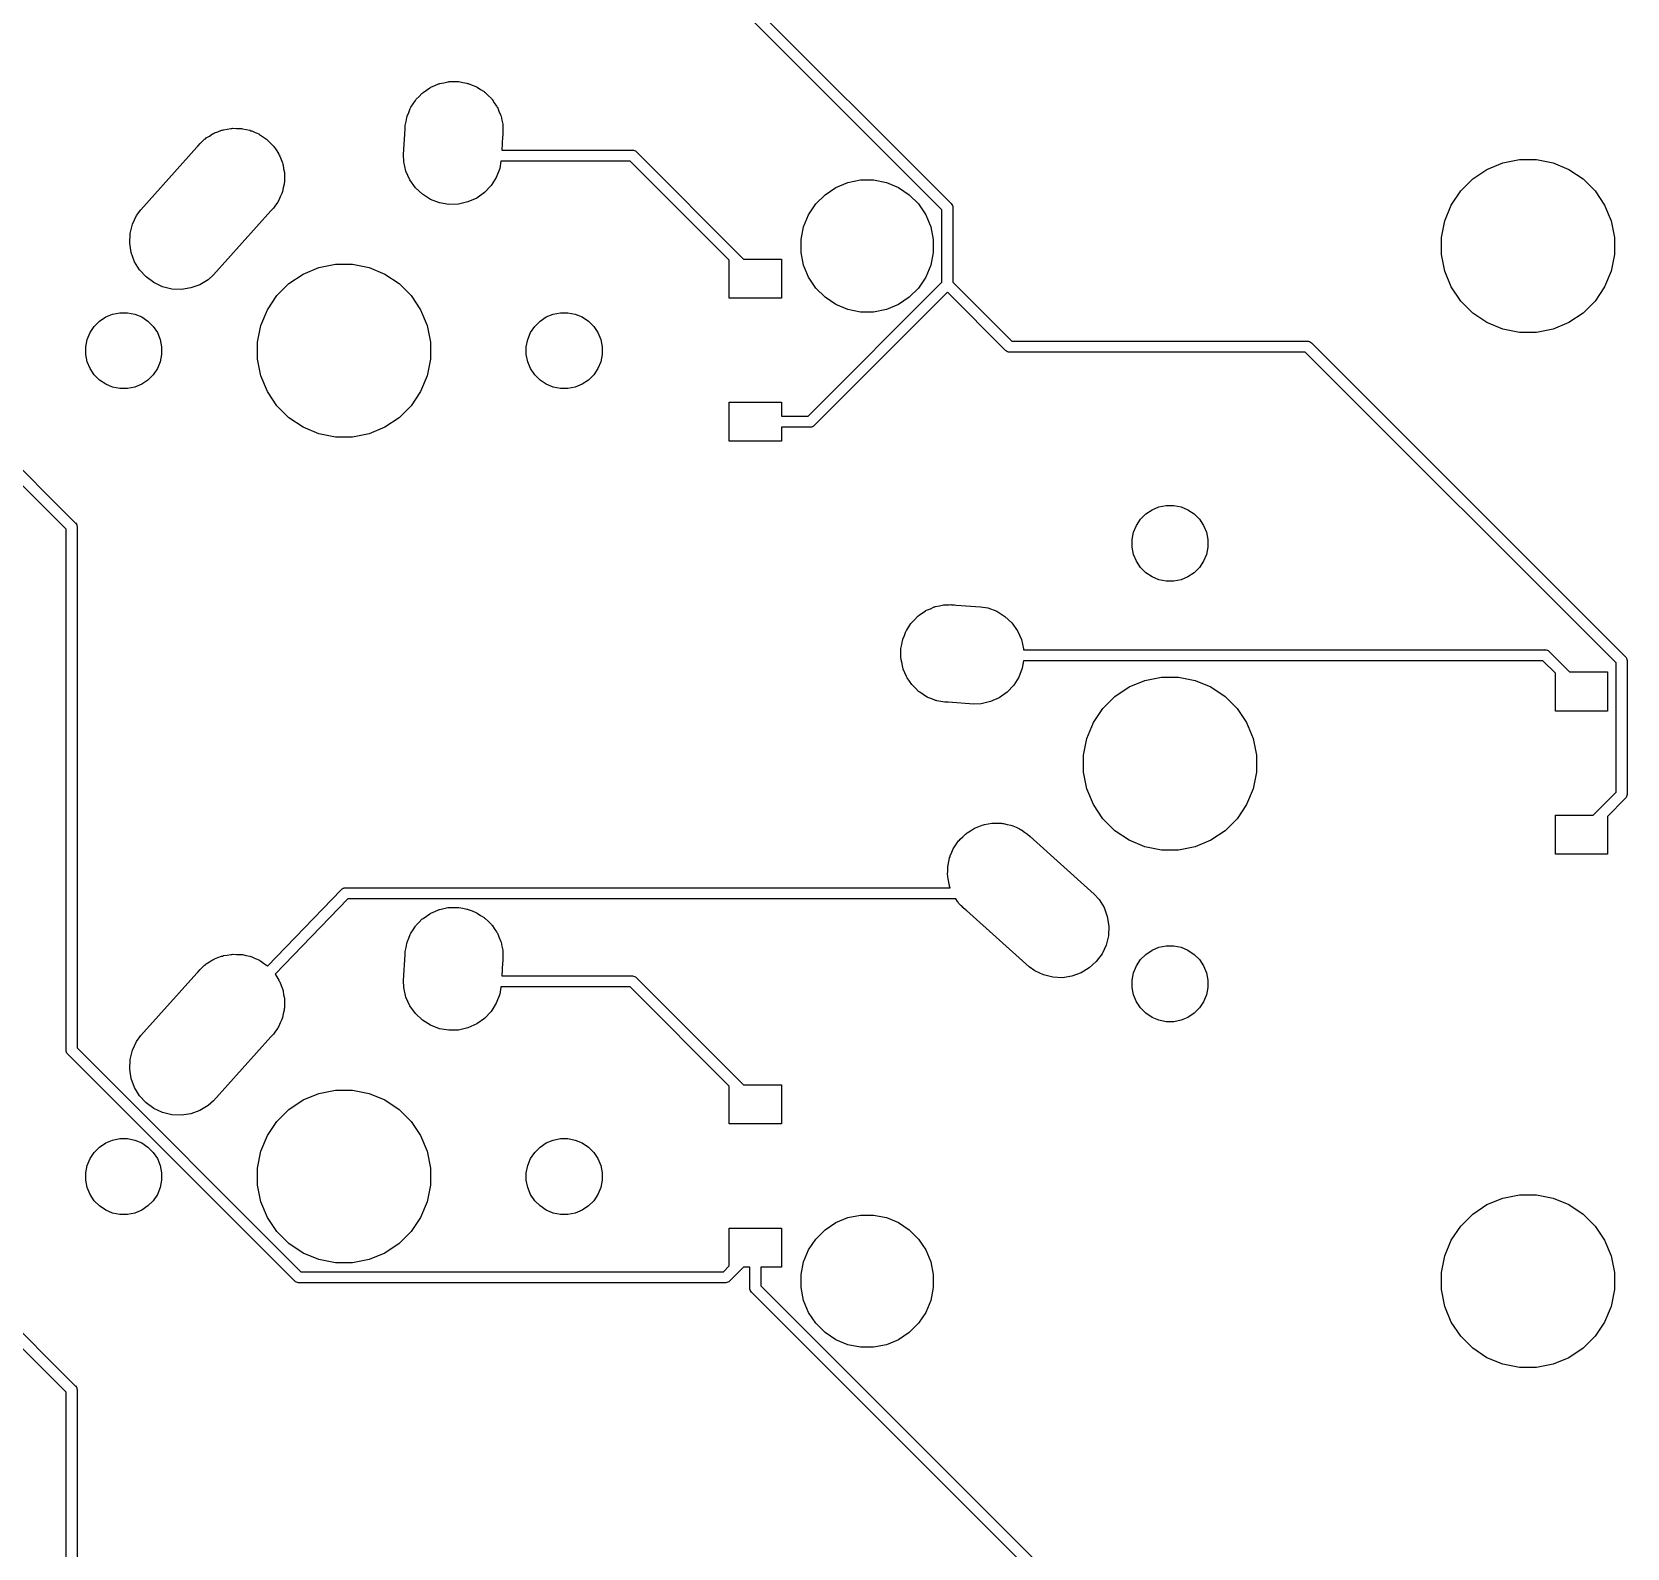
# Model space of a CAD drawing. Extents: x -662 to -203, y -195 to -58.
# Drawn here: x -625.52 to -588.73, y -134.82 to -99.85 of the extents above; entities that cross this region are included whole.
import ezdxf

# ---------------------------------------------------------------- set-up
doc = ezdxf.new("R2010")
doc.units = 0
doc.layers.add('BLACK', color=7, linetype='CONTINUOUS')

msp = doc.modelspace()

# ---------------------------------------------------------------- linework, layer by layer
at = {"layer": 'BLACK', "linetype": 'CONTINUOUS'}
for p, q in [((-604.536, -103.952), (-617.435, -91.0526)), ((-617.076, -91.0526), (-604.324, -103.805)), ((-616.424, -101.194), (-616.347, -101.14)), ((-616.347, -101.14), (-616.332, -101.133)), ((-616.332, -101.133), (-616.318, -101.124)), ((-616.318, -101.124), (-616.231, -101.088)), ((-616.231, -101.088), (-616.145, -101.049)), ((-616.145, -101.049), (-616.128, -101.045)), ((-616.128, -101.045), (-616.113, -101.039)), ((-616.113, -101.039), (-616.021, -101.021)), ((-616.021, -101.021), (-615.929, -100.999)), ((-615.929, -100.999), (-615.912, -100.999)), ((-615.912, -100.999), (-615.896, -100.996)), ((-615.896, -100.996), (-615.801, -100.996)), ((-615.801, -100.996), (-615.707, -100.993)), ((-615.707, -100.993), (-615.691, -100.996)), ((-615.691, -100.996), (-615.674, -100.996)), ((-615.674, -100.996), (-615.582, -101.014)), ((-615.582, -101.014), (-615.489, -101.03)), ((-615.489, -101.03), (-615.473, -101.036)), ((-615.473, -101.036), (-615.457, -101.039)), ((-615.457, -101.039), (-615.37, -101.075)), ((-615.37, -101.075), (-615.281, -101.109)), ((-615.281, -101.109), (-615.267, -101.117)), ((-615.267, -101.117), (-615.252, -101.124)), ((-615.252, -101.124), (-615.174, -101.176)), ((-616.782, -101.588), (-616.729, -101.509)), ((-616.729, -101.509), (-616.679, -101.429)), ((-616.679, -101.429), (-616.668, -101.417)), ((-616.668, -101.417), (-616.659, -101.404)), ((-616.659, -101.404), (-616.592, -101.337)), ((-616.592, -101.337), (-616.527, -101.268)), ((-616.527, -101.268), (-616.514, -101.259)), ((-616.514, -101.259), (-616.502, -101.247)), ((-616.502, -101.247), (-616.424, -101.194)), ((-615.174, -101.176), (-615.094, -101.226)), ((-615.094, -101.226), (-615.082, -101.238)), ((-615.082, -101.238), (-615.068, -101.247)), ((-615.068, -101.247), (-615.001, -101.314)), ((-615.001, -101.314), (-614.932, -101.378)), ((-614.932, -101.378), (-614.923, -101.392)), ((-614.923, -101.392), (-614.911, -101.404)), ((-614.911, -101.404), (-614.859, -101.482)), ((-614.859, -101.482), (-614.804, -101.559)), ((-616.891, -101.917), (-616.876, -101.824)), ((-616.876, -101.824), (-616.87, -101.809)), ((-616.87, -101.809), (-616.867, -101.793)), ((-616.867, -101.793), (-616.831, -101.705)), ((-616.831, -101.705), (-616.797, -101.617)), ((-616.797, -101.617), (-616.788, -101.603)), ((-616.788, -101.603), (-616.782, -101.588)), ((-614.804, -101.559), (-614.797, -101.574)), ((-614.797, -101.574), (-614.788, -101.588)), ((-614.788, -101.588), (-614.752, -101.675)), ((-614.752, -101.675), (-614.713, -101.761)), ((-614.713, -101.761), (-614.709, -101.777)), ((-614.709, -101.777), (-614.703, -101.793)), ((-614.703, -101.793), (-614.685, -101.885)), ((-614.685, -101.885), (-614.664, -101.977)), ((-621.503, -102.296), (-621.429, -102.252)), ((-621.429, -102.252), (-621.358, -102.204)), ((-621.358, -102.204), (-621.335, -102.194)), ((-621.335, -102.194), (-621.313, -102.181)), ((-621.313, -102.181), (-621.233, -102.152)), ((-621.233, -102.152), (-621.153, -102.119)), ((-621.153, -102.119), (-621.129, -102.114)), ((-621.129, -102.114), (-621.105, -102.106)), ((-621.105, -102.106), (-621.02, -102.092)), ((-621.02, -102.092), (-620.936, -102.076)), ((-620.936, -102.076), (-620.911, -102.076)), ((-620.911, -102.076), (-620.886, -102.072)), ((-620.886, -102.072), (-620.8, -102.076)), ((-620.8, -102.076), (-620.714, -102.076)), ((-620.714, -102.076), (-620.69, -102.081)), ((-620.69, -102.081), (-620.665, -102.082)), ((-620.665, -102.082), (-620.581, -102.102)), ((-620.581, -102.102), (-620.497, -102.119)), ((-620.497, -102.119), (-620.474, -102.128)), ((-620.474, -102.128), (-620.449, -102.134)), ((-620.449, -102.134), (-620.371, -102.171)), ((-620.371, -102.171), (-620.292, -102.204)), ((-620.292, -102.204), (-620.271, -102.218)), ((-620.271, -102.218), (-620.249, -102.228)), ((-620.249, -102.228), (-620.179, -102.279)), ((-616.951, -102.678), (-616.91, -102.082)), ((-616.91, -102.01), (-616.891, -101.917)), ((-616.91, -102.082), (-616.91, -102.01)), ((-614.668, -102.27), (-614.688, -102.574)), ((-614.66, -102.232), (-614.668, -102.27)), ((-614.664, -101.977), (-614.663, -101.994)), ((-614.663, -101.994), (-614.66, -102.01)), ((-614.66, -102.01), (-614.66, -102.104)), ((-614.66, -102.104), (-614.659, -102.143)), ((-614.659, -102.143), (-614.66, -102.159)), ((-614.66, -102.159), (-614.66, -102.232)), ((-623.009, -103.951), (-621.716, -102.509)), ((-621.716, -102.509), (-621.699, -102.484)), ((-621.699, -102.484), (-621.642, -102.427)), ((-621.642, -102.427), (-621.625, -102.408)), ((-621.625, -102.408), (-621.603, -102.388)), ((-621.603, -102.388), (-621.542, -102.327)), ((-621.542, -102.327), (-621.521, -102.313)), ((-621.521, -102.313), (-621.503, -102.296)), ((-620.179, -102.279), (-620.108, -102.327)), ((-620.108, -102.327), (-620.09, -102.345)), ((-620.09, -102.345), (-620.07, -102.359)), ((-620.07, -102.359), (-620.012, -102.423)), ((-620.012, -102.423), (-619.951, -102.484)), ((-619.951, -102.484), (-619.937, -102.504)), ((-619.937, -102.504), (-619.92, -102.523)), ((-619.92, -102.523), (-619.876, -102.596)), ((-619.876, -102.596), (-619.828, -102.668)), ((-614.688, -102.574), (-611.682, -102.574)), ((-611.682, -102.574), (-611.675, -102.573)), ((-611.675, -102.573), (-611.669, -102.574)), ((-611.669, -102.574), (-611.65, -102.576)), ((-611.65, -102.576), (-611.626, -102.583)), ((-611.626, -102.583), (-611.604, -102.595)), ((-611.604, -102.595), (-611.585, -102.61)), ((-611.585, -102.61), (-611.581, -102.615)), ((-611.581, -102.615), (-609.108, -105.088)), ((-619.828, -102.668), (-619.818, -102.691)), ((-619.818, -102.691), (-619.805, -102.712)), ((-619.805, -102.712), (-619.776, -102.793)), ((-619.776, -102.793), (-619.743, -102.873)), ((-619.743, -102.873), (-619.738, -102.897)), ((-619.738, -102.897), (-619.73, -102.921)), ((-619.73, -102.921), (-619.717, -103.006)), ((-619.717, -103.006), (-619.7, -103.09)), ((-616.946, -102.844), (-616.951, -102.678)), ((-616.897, -103.06), (-616.946, -102.844)), ((-614.734, -102.997), (-614.813, -103.204)), ((-614.706, -102.833), (-614.734, -102.997)), ((-611.728, -102.828), (-614.706, -102.828)), ((-614.706, -102.828), (-614.706, -102.833)), ((-609.438, -105.118), (-611.728, -102.828)), ((-591.964, -103.021), (-591.601, -102.87)), ((-591.601, -102.87), (-591.216, -102.794)), ((-591.216, -102.794), (-590.824, -102.794)), ((-590.824, -102.794), (-590.438, -102.87)), ((-590.438, -102.87), (-590.075, -103.021)), ((-619.706, -103.361), (-619.726, -103.445)), ((-619.705, -103.336), (-619.706, -103.361)), ((-619.7, -103.312), (-619.705, -103.336)), ((-619.7, -103.09), (-619.7, -103.115)), ((-619.7, -103.115), (-619.696, -103.14)), ((-619.696, -103.14), (-619.7, -103.226)), ((-619.7, -103.226), (-619.7, -103.312)), ((-616.806, -103.263), (-616.897, -103.06)), ((-616.677, -103.443), (-616.806, -103.263)), ((-614.813, -103.204), (-614.93, -103.392)), ((-606.982, -103.437), (-606.704, -103.322)), ((-606.704, -103.322), (-606.41, -103.264)), ((-606.41, -103.264), (-606.11, -103.264)), ((-606.11, -103.264), (-605.815, -103.322)), ((-605.815, -103.322), (-605.538, -103.437)), ((-592.569, -103.517), (-592.291, -103.239)), ((-592.291, -103.239), (-591.964, -103.021)), ((-590.075, -103.021), (-589.749, -103.239)), ((-589.749, -103.239), (-589.471, -103.517)), ((-619.828, -103.734), (-619.842, -103.754)), ((-619.795, -103.654), (-619.828, -103.734)), ((-619.759, -103.576), (-619.795, -103.654)), ((-619.753, -103.552), (-619.759, -103.576)), ((-619.743, -103.529), (-619.753, -103.552)), ((-619.726, -103.445), (-619.743, -103.529)), ((-616.516, -103.595), (-616.677, -103.443)), ((-616.328, -103.713), (-616.516, -103.595)), ((-616.121, -103.792), (-616.328, -103.713)), ((-615.263, -103.682), (-615.465, -103.772)), ((-615.082, -103.553), (-615.263, -103.682)), ((-614.93, -103.392), (-615.082, -103.553)), ((-607.444, -103.816), (-607.231, -103.604)), ((-607.231, -103.604), (-606.982, -103.437)), ((-605.538, -103.437), (-605.288, -103.604)), ((-605.288, -103.604), (-605.076, -103.816)), ((-592.787, -103.843), (-592.569, -103.517)), ((-589.471, -103.517), (-589.253, -103.843)), ((-623.201, -104.285), (-623.107, -104.084)), ((-623.107, -104.084), (-623.009, -103.951)), ((-620.008, -103.975), (-621.334, -105.453)), ((-619.951, -103.918), (-620.008, -103.975)), ((-619.903, -103.846), (-619.951, -103.918)), ((-619.852, -103.777), (-619.903, -103.846)), ((-619.842, -103.754), (-619.852, -103.777)), ((-615.903, -103.828), (-616.121, -103.792)), ((-615.681, -103.822), (-615.903, -103.828)), ((-615.465, -103.772), (-615.681, -103.822)), ((-607.725, -104.343), (-607.61, -104.066)), ((-607.61, -104.066), (-607.444, -103.816)), ((-605.076, -103.816), (-604.909, -104.066)), ((-604.909, -104.066), (-604.794, -104.343)), ((-604.536, -105.624), (-604.536, -103.952)), ((-604.324, -103.805), (-604.319, -103.809)), ((-604.319, -103.809), (-604.303, -103.828)), ((-604.303, -103.828), (-604.291, -103.85)), ((-604.291, -103.85), (-604.284, -103.874)), ((-604.284, -103.874), (-604.282, -103.893)), ((-604.282, -103.893), (-604.281, -103.899)), ((-604.281, -103.899), (-604.282, -103.905)), ((-604.282, -103.905), (-604.282, -105.624)), ((-592.937, -104.206), (-592.787, -103.843)), ((-589.253, -103.843), (-589.103, -104.206)), ((-623.254, -104.5), (-623.201, -104.285)), ((-607.784, -104.638), (-607.725, -104.343)), ((-604.794, -104.343), (-604.736, -104.638)), ((-593.014, -104.591), (-592.937, -104.206)), ((-589.103, -104.206), (-589.026, -104.591)), ((-623.264, -104.722), (-623.254, -104.5)), ((-623.23, -104.941), (-623.264, -104.722)), ((-607.784, -104.938), (-607.784, -104.638)), ((-604.736, -104.638), (-604.736, -104.938)), ((-593.014, -104.984), (-593.014, -104.591)), ((-589.026, -104.591), (-589.026, -104.984)), ((-623.154, -105.149), (-623.23, -104.941)), ((-623.039, -105.339), (-623.154, -105.149)), ((-618.906, -105.283), (-618.521, -105.207)), ((-618.521, -105.207), (-618.129, -105.207)), ((-618.129, -105.207), (-617.743, -105.283)), ((-609.438, -105.988), (-609.438, -105.118)), ((-609.108, -105.088), (-608.238, -105.088)), ((-608.238, -105.088), (-608.238, -105.988)), ((-607.725, -105.232), (-607.784, -104.938)), ((-604.736, -104.938), (-604.794, -105.232)), ((-592.937, -105.369), (-593.014, -104.984)), ((-589.026, -104.984), (-589.103, -105.369)), ((-622.89, -105.502), (-623.039, -105.339)), ((-622.711, -105.633), (-622.89, -105.502)), ((-621.457, -105.565), (-621.646, -105.68)), ((-621.334, -105.453), (-621.457, -105.565)), ((-619.596, -105.652), (-619.269, -105.434)), ((-619.269, -105.434), (-618.906, -105.283)), ((-617.743, -105.283), (-617.38, -105.434)), ((-617.38, -105.434), (-617.054, -105.652)), ((-607.61, -105.51), (-607.725, -105.232)), ((-607.444, -105.759), (-607.61, -105.51)), ((-604.909, -105.51), (-605.076, -105.759)), ((-604.794, -105.232), (-604.909, -105.51)), ((-592.787, -105.732), (-592.937, -105.369)), ((-589.103, -105.369), (-589.253, -105.732)), ((-622.51, -105.727), (-622.711, -105.633)), ((-622.295, -105.78), (-622.51, -105.727)), ((-622.074, -105.789), (-622.295, -105.78)), ((-621.855, -105.756), (-622.074, -105.789)), ((-621.646, -105.68), (-621.855, -105.756)), ((-620.092, -106.256), (-619.874, -105.93)), ((-619.874, -105.93), (-619.596, -105.652)), ((-617.054, -105.652), (-616.776, -105.93)), ((-616.776, -105.93), (-616.558, -106.256)), ((-607.623, -108.711), (-604.536, -105.624)), ((-604.409, -105.856), (-607.476, -108.923)), ((-607.231, -105.971), (-607.444, -105.759)), ((-605.076, -105.759), (-605.288, -105.971)), ((-603.071, -107.194), (-604.409, -105.856)), ((-604.282, -105.624), (-602.924, -106.982)), ((-592.569, -106.059), (-592.787, -105.732)), ((-589.253, -105.732), (-589.471, -106.059)), ((-620.242, -106.619), (-620.092, -106.256)), ((-616.558, -106.256), (-616.408, -106.619)), ((-608.238, -105.988), (-609.438, -105.988)), ((-606.982, -106.138), (-607.231, -105.971)), ((-606.704, -106.253), (-606.982, -106.138)), ((-606.41, -106.312), (-606.704, -106.253)), ((-606.11, -106.312), (-606.41, -106.312)), ((-605.815, -106.253), (-606.11, -106.312)), ((-605.538, -106.138), (-605.815, -106.253)), ((-605.288, -105.971), (-605.538, -106.138)), ((-592.291, -106.336), (-592.569, -106.059)), ((-589.471, -106.059), (-589.749, -106.336)), ((-624.18, -106.786), (-624.085, -106.643)), ((-624.085, -106.643), (-623.963, -106.521)), ((-623.963, -106.521), (-623.819, -106.425)), ((-623.819, -106.425), (-623.66, -106.359)), ((-623.66, -106.359), (-623.491, -106.326)), ((-623.491, -106.326), (-623.319, -106.326)), ((-623.319, -106.326), (-623.15, -106.359)), ((-623.15, -106.359), (-622.99, -106.425)), ((-622.99, -106.425), (-622.847, -106.521)), ((-622.847, -106.521), (-622.725, -106.643)), ((-622.725, -106.643), (-622.629, -106.786)), ((-620.319, -107.004), (-620.242, -106.619)), ((-616.408, -106.619), (-616.331, -107.004)), ((-614.02, -106.786), (-613.925, -106.643)), ((-613.925, -106.643), (-613.803, -106.521)), ((-613.803, -106.521), (-613.659, -106.425)), ((-613.659, -106.425), (-613.5, -106.359)), ((-613.5, -106.359), (-613.331, -106.326)), ((-613.331, -106.326), (-613.159, -106.326)), ((-613.159, -106.326), (-612.99, -106.359)), ((-612.99, -106.359), (-612.83, -106.425)), ((-612.83, -106.425), (-612.687, -106.521)), ((-612.687, -106.521), (-612.565, -106.643)), ((-612.565, -106.643), (-612.469, -106.786)), ((-591.964, -106.555), (-592.291, -106.336)), ((-591.601, -106.705), (-591.964, -106.555)), ((-590.075, -106.555), (-590.438, -106.705)), ((-589.749, -106.336), (-590.075, -106.555)), ((-624.28, -107.115), (-624.246, -106.945)), ((-624.246, -106.945), (-624.18, -106.786)), ((-622.629, -106.786), (-622.564, -106.945)), ((-622.564, -106.945), (-622.53, -107.115)), ((-620.319, -107.397), (-620.319, -107.004)), ((-616.331, -107.004), (-616.331, -107.397)), ((-614.12, -107.115), (-614.086, -106.945)), ((-614.086, -106.945), (-614.02, -106.786)), ((-612.469, -106.786), (-612.404, -106.945)), ((-612.404, -106.945), (-612.37, -107.115)), ((-602.924, -106.982), (-596.11, -106.982)), ((-596.11, -106.982), (-596.104, -106.981)), ((-596.104, -106.981), (-596.098, -106.982)), ((-596.098, -106.982), (-596.079, -106.983)), ((-596.079, -106.983), (-596.055, -106.991)), ((-596.055, -106.991), (-596.033, -107.002)), ((-596.033, -107.002), (-596.014, -107.018)), ((-596.014, -107.018), (-596.01, -107.023)), ((-596.01, -107.023), (-588.776, -114.257)), ((-591.216, -106.782), (-591.601, -106.705)), ((-590.824, -106.782), (-591.216, -106.782)), ((-590.438, -106.705), (-590.824, -106.782)), ((-624.28, -107.287), (-624.28, -107.115)), ((-624.246, -107.456), (-624.28, -107.287)), ((-622.53, -107.287), (-622.564, -107.456)), ((-622.53, -107.115), (-622.53, -107.287)), ((-620.242, -107.782), (-620.319, -107.397)), ((-616.331, -107.397), (-616.408, -107.782)), ((-614.12, -107.287), (-614.12, -107.115)), ((-614.086, -107.456), (-614.12, -107.287)), ((-612.37, -107.287), (-612.404, -107.456)), ((-612.37, -107.115), (-612.37, -107.287)), ((-603.067, -107.199), (-603.071, -107.194)), ((-603.056, -107.208), (-603.067, -107.199)), ((-603.047, -107.215), (-603.056, -107.208)), ((-603.025, -107.227), (-603.047, -107.215)), ((-603.001, -107.234), (-603.025, -107.227)), ((-602.976, -107.236), (-603.001, -107.234)), ((-602.97, -107.236), (-602.976, -107.236)), ((-596.156, -107.236), (-602.97, -107.236)), ((-588.988, -114.404), (-596.156, -107.236)), ((-624.18, -107.615), (-624.246, -107.456)), ((-624.085, -107.758), (-624.18, -107.615)), ((-623.963, -107.88), (-624.085, -107.758)), ((-622.725, -107.758), (-622.847, -107.88)), ((-622.629, -107.615), (-622.725, -107.758)), ((-622.564, -107.456), (-622.629, -107.615)), ((-620.092, -108.145), (-620.242, -107.782)), ((-616.408, -107.782), (-616.558, -108.145)), ((-614.02, -107.615), (-614.086, -107.456)), ((-613.925, -107.758), (-614.02, -107.615)), ((-613.803, -107.88), (-613.925, -107.758)), ((-612.565, -107.758), (-612.687, -107.88)), ((-612.469, -107.615), (-612.565, -107.758)), ((-612.404, -107.456), (-612.469, -107.615)), ((-623.819, -107.976), (-623.963, -107.88)), ((-623.66, -108.042), (-623.819, -107.976)), ((-623.491, -108.076), (-623.66, -108.042)), ((-623.319, -108.076), (-623.491, -108.076)), ((-623.15, -108.042), (-623.319, -108.076)), ((-622.99, -107.976), (-623.15, -108.042)), ((-622.847, -107.88), (-622.99, -107.976)), ((-619.874, -108.472), (-620.092, -108.145)), ((-616.558, -108.145), (-616.776, -108.472)), ((-613.659, -107.976), (-613.803, -107.88)), ((-613.5, -108.042), (-613.659, -107.976)), ((-613.331, -108.076), (-613.5, -108.042)), ((-613.159, -108.076), (-613.331, -108.076)), ((-612.99, -108.042), (-613.159, -108.076)), ((-612.83, -107.976), (-612.99, -108.042)), ((-612.687, -107.88), (-612.83, -107.976)), ((-619.596, -108.749), (-619.874, -108.472)), ((-616.776, -108.472), (-617.054, -108.749)), ((-609.438, -109.288), (-609.438, -108.388)), ((-609.438, -108.388), (-608.238, -108.388)), ((-608.238, -108.388), (-608.238, -108.711)), ((-626.94, -108.753), (-624.522, -111.171)), ((-619.269, -108.968), (-619.596, -108.749)), ((-617.054, -108.749), (-617.38, -108.968)), ((-608.238, -108.711), (-607.623, -108.711)), ((-624.734, -111.318), (-627.087, -108.965)), ((-618.906, -109.118), (-619.269, -108.968)), ((-618.521, -109.195), (-618.906, -109.118)), ((-618.129, -109.195), (-618.521, -109.195)), ((-617.743, -109.118), (-618.129, -109.195)), ((-617.38, -108.968), (-617.743, -109.118)), ((-607.577, -108.965), (-608.238, -108.965)), ((-608.238, -108.965), (-608.238, -109.288)), ((-607.571, -108.966), (-607.577, -108.965)), ((-607.564, -108.965), (-607.571, -108.966)), ((-607.546, -108.963), (-607.564, -108.965)), ((-607.522, -108.956), (-607.546, -108.963)), ((-607.5, -108.944), (-607.522, -108.956)), ((-607.48, -108.928), (-607.5, -108.944)), ((-607.476, -108.923), (-607.48, -108.928)), ((-608.238, -109.288), (-609.438, -109.288)), ((-600.05, -111.231), (-599.955, -111.088)), ((-599.955, -111.088), (-599.833, -110.966)), ((-599.833, -110.966), (-599.689, -110.87)), ((-599.689, -110.87), (-599.53, -110.804)), ((-599.53, -110.804), (-599.361, -110.771)), ((-599.361, -110.771), (-599.189, -110.771)), ((-599.189, -110.771), (-599.02, -110.804)), ((-599.02, -110.804), (-598.86, -110.87)), ((-598.86, -110.87), (-598.717, -110.966)), ((-598.717, -110.966), (-598.595, -111.088)), ((-598.595, -111.088), (-598.499, -111.231)), ((-624.734, -123.329), (-624.734, -111.318)), ((-624.522, -111.171), (-624.517, -111.175)), ((-624.517, -111.175), (-624.501, -111.194)), ((-624.501, -111.194), (-624.489, -111.216)), ((-624.489, -111.216), (-624.482, -111.24)), ((-624.482, -111.24), (-624.48, -111.259)), ((-624.48, -111.259), (-624.479, -111.265)), ((-624.479, -111.265), (-624.48, -111.271)), ((-624.48, -111.271), (-624.48, -123.283)), ((-600.15, -111.56), (-600.116, -111.39)), ((-600.116, -111.39), (-600.05, -111.231)), ((-598.499, -111.231), (-598.434, -111.39)), ((-598.434, -111.39), (-598.4, -111.56)), ((-600.15, -111.732), (-600.15, -111.56)), ((-600.116, -111.901), (-600.15, -111.732)), ((-598.4, -111.732), (-598.434, -111.901)), ((-598.4, -111.56), (-598.4, -111.732)), ((-600.05, -112.06), (-600.116, -111.901)), ((-599.955, -112.203), (-600.05, -112.06)), ((-599.833, -112.325), (-599.955, -112.203)), ((-598.595, -112.203), (-598.717, -112.325)), ((-598.499, -112.06), (-598.595, -112.203)), ((-598.434, -111.901), (-598.499, -112.06)), ((-599.689, -112.421), (-599.833, -112.325)), ((-599.53, -112.487), (-599.689, -112.421)), ((-599.361, -112.521), (-599.53, -112.487)), ((-599.189, -112.521), (-599.361, -112.521)), ((-599.02, -112.487), (-599.189, -112.521)), ((-598.86, -112.421), (-599.02, -112.487)), ((-598.717, -112.325), (-598.86, -112.421)), ((-605.072, -113.312), (-604.994, -113.259)), ((-604.994, -113.259), (-604.917, -113.205)), ((-604.917, -113.205), (-604.902, -113.198)), ((-604.902, -113.198), (-604.888, -113.189)), ((-604.888, -113.189), (-604.801, -113.153)), ((-604.801, -113.153), (-604.715, -113.114)), ((-604.715, -113.114), (-604.698, -113.11)), ((-604.698, -113.11), (-604.683, -113.104)), ((-604.683, -113.104), (-604.591, -113.086)), ((-604.591, -113.086), (-604.499, -113.064)), ((-604.499, -113.064), (-604.482, -113.064)), ((-604.482, -113.064), (-604.466, -113.061)), ((-604.466, -113.061), (-604.371, -113.061)), ((-604.371, -113.061), (-604.333, -113.06)), ((-604.333, -113.06), (-604.316, -113.061)), ((-604.316, -113.061), (-604.244, -113.061)), ((-604.244, -113.061), (-604.206, -113.068)), ((-604.206, -113.068), (-603.642, -113.107)), ((-603.642, -113.107), (-603.479, -113.135)), ((-603.479, -113.135), (-603.271, -113.214)), ((-603.271, -113.214), (-603.084, -113.331)), ((-605.367, -113.682), (-605.358, -113.668)), ((-605.358, -113.668), (-605.352, -113.653)), ((-605.352, -113.653), (-605.299, -113.574)), ((-605.299, -113.574), (-605.249, -113.494)), ((-605.249, -113.494), (-605.238, -113.482)), ((-605.238, -113.482), (-605.229, -113.469)), ((-605.229, -113.469), (-605.162, -113.402)), ((-605.162, -113.402), (-605.097, -113.333)), ((-605.097, -113.333), (-605.084, -113.324)), ((-605.084, -113.324), (-605.072, -113.312)), ((-603.084, -113.331), (-602.922, -113.483)), ((-602.922, -113.483), (-602.794, -113.664)), ((-602.794, -113.664), (-602.703, -113.866)), ((-605.48, -114.075), (-605.461, -113.982)), ((-605.461, -113.982), (-605.446, -113.889)), ((-605.446, -113.889), (-605.44, -113.874)), ((-605.44, -113.874), (-605.437, -113.858)), ((-605.437, -113.858), (-605.401, -113.77)), ((-605.401, -113.77), (-605.367, -113.682)), ((-602.703, -113.866), (-602.654, -114.082)), ((-605.483, -114.108), (-605.48, -114.092)), ((-605.48, -114.202), (-605.483, -114.108)), ((-605.48, -114.092), (-605.48, -114.075)), ((-605.48, -114.297), (-605.48, -114.202)), ((-605.477, -114.313), (-605.48, -114.297)), ((-605.476, -114.329), (-605.477, -114.313)), ((-605.455, -114.421), (-605.476, -114.329)), ((-602.655, -114.353), (-602.684, -114.522)), ((-590.678, -114.353), (-602.655, -114.353)), ((-602.654, -114.082), (-602.653, -114.099)), ((-602.653, -114.099), (-590.632, -114.099)), ((-590.388, -114.643), (-590.678, -114.353)), ((-590.632, -114.099), (-590.625, -114.098)), ((-590.625, -114.098), (-590.619, -114.099)), ((-590.619, -114.099), (-590.6, -114.101)), ((-590.6, -114.101), (-590.576, -114.108)), ((-590.576, -114.108), (-590.554, -114.12)), ((-590.554, -114.12), (-590.535, -114.135)), ((-590.535, -114.135), (-590.531, -114.14)), ((-590.531, -114.14), (-590.058, -114.613)), ((-588.988, -117.383), (-588.988, -114.404)), ((-588.776, -114.257), (-588.771, -114.261)), ((-588.771, -114.261), (-588.755, -114.28)), ((-588.755, -114.28), (-588.746, -114.297)), ((-588.746, -114.297), (-588.743, -114.303)), ((-588.743, -114.303), (-588.736, -114.327)), ((-588.736, -114.327), (-588.733, -114.351)), ((-588.733, -114.351), (-588.734, -114.358)), ((-588.734, -114.358), (-588.734, -117.43)), ((-605.437, -114.514), (-605.455, -114.421)), ((-605.43, -114.529), (-605.437, -114.514)), ((-605.427, -114.545), (-605.43, -114.529)), ((-605.388, -114.631), (-605.427, -114.545)), ((-605.352, -114.719), (-605.388, -114.631)), ((-605.343, -114.732), (-605.352, -114.719)), ((-605.336, -114.748), (-605.343, -114.732)), ((-605.281, -114.824), (-605.336, -114.748)), ((-602.763, -114.729), (-602.88, -114.917)), ((-602.684, -114.522), (-602.763, -114.729)), ((-599.856, -114.808), (-599.471, -114.732)), ((-599.471, -114.732), (-599.079, -114.732)), ((-599.079, -114.732), (-598.693, -114.808)), ((-590.388, -115.513), (-590.388, -114.643)), ((-590.058, -114.613), (-589.188, -114.613)), ((-589.188, -114.613), (-589.188, -115.513)), ((-605.229, -114.903), (-605.281, -114.824)), ((-605.217, -114.915), (-605.229, -114.903)), ((-605.207, -114.928), (-605.217, -114.915)), ((-605.139, -114.993), (-605.207, -114.928)), ((-605.072, -115.06), (-605.139, -114.993)), ((-605.058, -115.069), (-605.072, -115.06)), ((-605.046, -115.08), (-605.058, -115.069)), ((-604.966, -115.13), (-605.046, -115.08)), ((-604.888, -115.183), (-604.966, -115.13)), ((-603.032, -115.078), (-603.213, -115.207)), ((-602.88, -114.917), (-603.032, -115.078)), ((-600.546, -115.177), (-600.219, -114.959)), ((-600.219, -114.959), (-599.856, -114.808)), ((-598.693, -114.808), (-598.33, -114.959)), ((-598.33, -114.959), (-598.004, -115.177)), ((-604.872, -115.189), (-604.888, -115.183)), ((-604.858, -115.198), (-604.872, -115.189)), ((-604.77, -115.231), (-604.858, -115.198)), ((-604.683, -115.267), (-604.77, -115.231)), ((-604.667, -115.271), (-604.683, -115.267)), ((-604.651, -115.277), (-604.667, -115.271)), ((-604.558, -115.292), (-604.651, -115.277)), ((-604.466, -115.311), (-604.558, -115.292)), ((-604.394, -115.311), (-604.466, -115.311)), ((-603.797, -115.352), (-604.394, -115.311)), ((-603.631, -115.347), (-603.797, -115.352)), ((-603.415, -115.297), (-603.631, -115.347)), ((-603.213, -115.207), (-603.415, -115.297)), ((-601.042, -115.781), (-600.824, -115.455)), ((-600.824, -115.455), (-600.546, -115.177)), ((-598.004, -115.177), (-597.726, -115.455)), ((-597.726, -115.455), (-597.508, -115.781)), ((-589.188, -115.513), (-590.388, -115.513)), ((-601.192, -116.144), (-601.042, -115.781)), ((-597.508, -115.781), (-597.358, -116.144)), ((-601.269, -116.529), (-601.192, -116.144)), ((-597.358, -116.144), (-597.281, -116.529)), ((-601.269, -116.922), (-601.269, -116.529)), ((-597.281, -116.529), (-597.281, -116.922)), ((-601.192, -117.307), (-601.269, -116.922)), ((-597.281, -116.922), (-597.358, -117.307)), ((-601.042, -117.67), (-601.192, -117.307)), ((-597.358, -117.307), (-597.508, -117.67)), ((-600.824, -117.997), (-601.042, -117.67)), ((-597.508, -117.67), (-597.726, -117.997)), ((-589.518, -117.913), (-588.988, -117.383)), ((-588.776, -117.53), (-589.188, -117.943)), ((-588.771, -117.526), (-588.776, -117.53)), ((-588.755, -117.507), (-588.771, -117.526)), ((-588.743, -117.485), (-588.755, -117.507)), ((-588.736, -117.461), (-588.743, -117.485)), ((-588.734, -117.442), (-588.736, -117.461)), ((-588.734, -117.43), (-588.733, -117.436)), ((-588.733, -117.436), (-588.734, -117.442)), ((-588.734, -117.442), (-588.734, -117.442)), ((-600.546, -118.274), (-600.824, -117.997)), ((-597.726, -117.997), (-598.004, -118.274)), ((-590.388, -118.813), (-590.388, -117.913)), ((-590.388, -117.913), (-589.518, -117.913)), ((-589.188, -117.943), (-589.188, -118.813)), ((-604.116, -118.471), (-604.053, -118.413)), ((-604.053, -118.413), (-603.992, -118.352)), ((-603.992, -118.352), (-603.971, -118.338)), ((-603.971, -118.338), (-603.953, -118.321)), ((-603.953, -118.321), (-603.879, -118.277)), ((-603.879, -118.277), (-603.808, -118.229)), ((-603.808, -118.229), (-603.785, -118.219)), ((-603.785, -118.219), (-603.763, -118.206)), ((-603.763, -118.206), (-603.682, -118.177)), ((-603.682, -118.177), (-603.603, -118.144)), ((-603.603, -118.144), (-603.579, -118.139)), ((-603.579, -118.139), (-603.555, -118.131)), ((-603.555, -118.131), (-603.47, -118.117)), ((-603.47, -118.117), (-603.386, -118.101)), ((-603.386, -118.101), (-603.361, -118.101)), ((-603.361, -118.101), (-603.336, -118.097)), ((-603.336, -118.097), (-603.25, -118.101)), ((-603.25, -118.101), (-603.164, -118.101)), ((-603.164, -118.101), (-603.14, -118.106)), ((-603.14, -118.106), (-603.115, -118.107)), ((-603.115, -118.107), (-603.031, -118.127)), ((-603.031, -118.127), (-602.947, -118.144)), ((-602.947, -118.144), (-602.924, -118.153)), ((-602.924, -118.153), (-602.899, -118.159)), ((-602.899, -118.159), (-602.821, -118.196)), ((-602.821, -118.196), (-602.742, -118.229)), ((-602.742, -118.229), (-602.721, -118.243)), ((-602.721, -118.243), (-602.699, -118.253)), ((-602.699, -118.253), (-602.629, -118.304)), ((-602.629, -118.304), (-602.558, -118.352)), ((-602.558, -118.352), (-602.501, -118.409)), ((-602.501, -118.409), (-601.022, -119.735)), ((-600.219, -118.493), (-600.546, -118.274)), ((-598.004, -118.274), (-598.33, -118.493)), ((-604.341, -118.85), (-604.305, -118.772)), ((-604.305, -118.772), (-604.272, -118.693)), ((-604.272, -118.693), (-604.258, -118.672)), ((-604.258, -118.672), (-604.247, -118.649)), ((-604.247, -118.649), (-604.197, -118.58)), ((-604.197, -118.58), (-604.149, -118.509)), ((-604.149, -118.509), (-604.131, -118.491)), ((-604.131, -118.491), (-604.116, -118.471)), ((-599.856, -118.643), (-600.219, -118.493)), ((-599.471, -118.72), (-599.856, -118.643)), ((-599.079, -118.72), (-599.471, -118.72)), ((-598.693, -118.643), (-599.079, -118.72)), ((-598.33, -118.493), (-598.693, -118.643)), ((-589.188, -118.813), (-590.388, -118.813)), ((-604.4, -119.115), (-604.395, -119.09)), ((-604.4, -119.201), (-604.4, -119.115)), ((-604.395, -119.09), (-604.394, -119.065)), ((-604.394, -119.065), (-604.373, -118.982)), ((-604.373, -118.982), (-604.357, -118.898)), ((-604.357, -118.898), (-604.347, -118.874)), ((-604.347, -118.874), (-604.341, -118.85)), ((-604.404, -119.287), (-604.4, -119.201)), ((-604.4, -119.312), (-604.404, -119.287)), ((-604.4, -119.337), (-604.4, -119.312)), ((-604.383, -119.421), (-604.4, -119.337)), ((-604.37, -119.506), (-604.383, -119.421)), ((-604.362, -119.529), (-604.37, -119.506)), ((-604.357, -119.554), (-604.362, -119.529)), ((-604.341, -119.592), (-604.357, -119.554)), ((-620.085, -121.398), (-618.388, -119.634)), ((-618.239, -119.846), (-619.913, -121.585)), ((-618.388, -119.634), (-618.383, -119.628)), ((-618.383, -119.628), (-618.374, -119.621)), ((-618.374, -119.621), (-618.366, -119.614)), ((-618.366, -119.614), (-618.365, -119.613)), ((-618.365, -119.613), (-618.364, -119.613)), ((-618.364, -119.613), (-618.354, -119.607)), ((-618.354, -119.607), (-618.344, -119.602)), ((-618.344, -119.602), (-618.343, -119.601)), ((-618.343, -119.601), (-618.342, -119.601)), ((-618.342, -119.601), (-618.331, -119.598)), ((-618.331, -119.598), (-618.32, -119.594)), ((-618.32, -119.594), (-618.319, -119.594)), ((-618.319, -119.594), (-618.318, -119.594)), ((-618.318, -119.594), (-618.307, -119.592)), ((-618.307, -119.592), (-618.295, -119.591)), ((-618.295, -119.591), (-618.288, -119.592)), ((-618.288, -119.592), (-604.341, -119.592)), ((-604.215, -119.846), (-618.239, -119.846)), ((-604.179, -119.904), (-604.215, -119.846)), ((-604.163, -119.922), (-604.179, -119.904)), ((-604.149, -119.943), (-604.163, -119.922)), ((-601.022, -119.735), (-600.91, -119.858)), ((-600.91, -119.858), (-600.795, -120.047)), ((-616.514, -120.309), (-616.502, -120.297)), ((-616.502, -120.297), (-616.424, -120.244)), ((-616.424, -120.244), (-616.347, -120.19)), ((-616.347, -120.19), (-616.332, -120.183)), ((-616.332, -120.183), (-616.318, -120.174)), ((-616.318, -120.174), (-616.231, -120.138)), ((-616.231, -120.138), (-616.145, -120.099)), ((-616.145, -120.099), (-616.128, -120.095)), ((-616.128, -120.095), (-616.113, -120.089)), ((-616.113, -120.089), (-616.021, -120.071)), ((-616.021, -120.071), (-615.929, -120.049)), ((-615.929, -120.049), (-615.912, -120.049)), ((-615.912, -120.049), (-615.896, -120.046)), ((-615.896, -120.046), (-615.801, -120.046)), ((-615.801, -120.046), (-615.707, -120.043)), ((-615.707, -120.043), (-615.691, -120.046)), ((-615.691, -120.046), (-615.674, -120.046)), ((-615.674, -120.046), (-615.582, -120.064)), ((-615.582, -120.064), (-615.489, -120.08)), ((-615.489, -120.08), (-615.473, -120.086)), ((-615.473, -120.086), (-615.457, -120.089)), ((-615.457, -120.089), (-615.37, -120.125)), ((-615.37, -120.125), (-615.281, -120.159)), ((-615.281, -120.159), (-615.267, -120.167)), ((-615.267, -120.167), (-615.252, -120.174)), ((-615.252, -120.174), (-615.174, -120.226)), ((-615.174, -120.226), (-615.094, -120.276)), ((-615.094, -120.276), (-615.082, -120.288)), ((-615.082, -120.288), (-615.068, -120.297)), ((-615.068, -120.297), (-615.001, -120.364)), ((-604.088, -120.004), (-604.149, -119.943)), ((-604.067, -120.026), (-604.088, -120.004)), ((-604.049, -120.043), (-604.067, -120.026)), ((-603.992, -120.1), (-604.049, -120.043)), ((-603.967, -120.117), (-603.992, -120.1)), ((-602.525, -121.41), (-603.967, -120.117)), ((-600.795, -120.047), (-600.72, -120.256)), ((-600.72, -120.256), (-600.686, -120.475)), ((-616.831, -120.755), (-616.797, -120.667)), ((-616.797, -120.667), (-616.788, -120.653)), ((-616.788, -120.653), (-616.782, -120.638)), ((-616.782, -120.638), (-616.729, -120.559)), ((-616.729, -120.559), (-616.679, -120.479)), ((-616.679, -120.479), (-616.668, -120.467)), ((-616.668, -120.467), (-616.659, -120.454)), ((-616.659, -120.454), (-616.592, -120.387)), ((-616.592, -120.387), (-616.527, -120.318)), ((-616.527, -120.318), (-616.514, -120.309)), ((-615.001, -120.364), (-614.932, -120.428)), ((-614.932, -120.428), (-614.923, -120.442)), ((-614.923, -120.442), (-614.911, -120.454)), ((-614.911, -120.454), (-614.859, -120.532)), ((-614.859, -120.532), (-614.804, -120.609)), ((-614.804, -120.609), (-614.797, -120.624)), ((-614.797, -120.624), (-614.788, -120.638)), ((-614.788, -120.638), (-614.752, -120.725)), ((-600.686, -120.475), (-600.696, -120.696)), ((-616.91, -121.06), (-616.891, -120.967)), ((-616.891, -120.967), (-616.876, -120.874)), ((-616.876, -120.874), (-616.87, -120.859)), ((-616.87, -120.859), (-616.867, -120.843)), ((-616.867, -120.843), (-616.831, -120.755)), ((-614.752, -120.725), (-614.713, -120.811)), ((-614.713, -120.811), (-614.709, -120.827)), ((-614.709, -120.827), (-614.703, -120.843)), ((-614.703, -120.843), (-614.685, -120.935)), ((-614.685, -120.935), (-614.664, -121.027)), ((-614.664, -121.027), (-614.663, -121.044)), ((-600.749, -120.911), (-600.842, -121.112)), ((-600.696, -120.696), (-600.749, -120.911)), ((-599.833, -121.126), (-599.689, -121.03)), ((-599.689, -121.03), (-599.53, -120.964)), ((-599.53, -120.964), (-599.361, -120.931)), ((-599.361, -120.931), (-599.189, -120.931)), ((-599.189, -120.931), (-599.02, -120.964)), ((-599.02, -120.964), (-598.86, -121.03)), ((-598.86, -121.03), (-598.717, -121.126)), ((-621.603, -121.438), (-621.542, -121.377)), ((-621.542, -121.377), (-621.521, -121.363)), ((-621.521, -121.363), (-621.503, -121.346)), ((-621.503, -121.346), (-621.429, -121.302)), ((-621.429, -121.302), (-621.358, -121.254)), ((-621.358, -121.254), (-621.335, -121.244)), ((-621.335, -121.244), (-621.313, -121.231)), ((-621.313, -121.231), (-621.233, -121.202)), ((-621.233, -121.202), (-621.153, -121.169)), ((-621.153, -121.169), (-621.129, -121.164)), ((-621.129, -121.164), (-621.105, -121.156)), ((-621.105, -121.156), (-621.02, -121.142)), ((-621.02, -121.142), (-620.936, -121.126)), ((-620.936, -121.126), (-620.911, -121.126)), ((-620.911, -121.126), (-620.886, -121.122)), ((-620.886, -121.122), (-620.8, -121.126)), ((-620.8, -121.126), (-620.714, -121.126)), ((-620.714, -121.126), (-620.69, -121.131)), ((-620.69, -121.131), (-620.665, -121.132)), ((-620.665, -121.132), (-620.581, -121.152)), ((-620.581, -121.152), (-620.497, -121.169)), ((-620.497, -121.169), (-620.474, -121.178)), ((-620.474, -121.178), (-620.449, -121.184)), ((-620.449, -121.184), (-620.371, -121.221)), ((-620.371, -121.221), (-620.292, -121.254)), ((-620.292, -121.254), (-620.271, -121.268)), ((-620.271, -121.268), (-620.249, -121.278)), ((-620.249, -121.278), (-620.179, -121.329)), ((-620.179, -121.329), (-620.108, -121.377)), ((-620.108, -121.377), (-620.09, -121.395)), ((-620.09, -121.395), (-620.085, -121.398)), ((-616.951, -121.728), (-616.91, -121.132)), ((-616.91, -121.132), (-616.91, -121.06)), ((-614.668, -121.32), (-614.688, -121.624)), ((-614.66, -121.282), (-614.668, -121.32)), ((-614.663, -121.044), (-614.66, -121.06)), ((-614.66, -121.06), (-614.66, -121.154)), ((-614.66, -121.154), (-614.659, -121.193)), ((-614.659, -121.193), (-614.66, -121.209)), ((-614.66, -121.209), (-614.66, -121.282)), ((-600.974, -121.291), (-601.137, -121.44)), ((-600.842, -121.112), (-600.974, -121.291)), ((-600.116, -121.55), (-600.05, -121.391)), ((-600.05, -121.391), (-599.955, -121.248)), ((-599.955, -121.248), (-599.833, -121.126)), ((-598.717, -121.126), (-598.595, -121.248)), ((-598.595, -121.248), (-598.499, -121.391)), ((-598.499, -121.391), (-598.434, -121.55)), ((-623.009, -123.001), (-621.716, -121.559)), ((-621.716, -121.559), (-621.699, -121.534)), ((-621.699, -121.534), (-621.642, -121.477)), ((-621.642, -121.477), (-621.625, -121.458)), ((-621.625, -121.458), (-621.603, -121.438)), ((-619.913, -121.585), (-619.876, -121.646)), ((-619.876, -121.646), (-619.828, -121.718)), ((-619.828, -121.718), (-619.818, -121.741)), ((-619.818, -121.741), (-619.805, -121.762)), ((-619.805, -121.762), (-619.776, -121.843)), ((-616.946, -121.894), (-616.951, -121.728)), ((-614.688, -121.624), (-611.682, -121.624)), ((-611.682, -121.624), (-611.675, -121.623)), ((-611.675, -121.623), (-611.669, -121.624)), ((-611.669, -121.624), (-611.65, -121.626)), ((-611.65, -121.626), (-611.626, -121.633)), ((-611.626, -121.633), (-611.604, -121.645)), ((-611.604, -121.645), (-611.585, -121.66)), ((-611.585, -121.66), (-611.581, -121.665)), ((-611.581, -121.665), (-609.108, -124.138)), ((-602.391, -121.508), (-602.525, -121.41)), ((-602.19, -121.602), (-602.391, -121.508)), ((-601.975, -121.655), (-602.19, -121.602)), ((-601.754, -121.664), (-601.975, -121.655)), ((-601.535, -121.631), (-601.754, -121.664)), ((-601.326, -121.555), (-601.535, -121.631)), ((-601.137, -121.44), (-601.326, -121.555)), ((-600.15, -121.72), (-600.116, -121.55)), ((-600.15, -121.892), (-600.15, -121.72)), ((-598.434, -121.55), (-598.4, -121.72)), ((-598.4, -121.72), (-598.4, -121.892)), ((-619.776, -121.843), (-619.743, -121.923)), ((-619.743, -121.923), (-619.738, -121.947)), ((-619.738, -121.947), (-619.73, -121.971)), ((-619.73, -121.971), (-619.717, -122.056)), ((-619.717, -122.056), (-619.7, -122.14)), ((-616.897, -122.11), (-616.946, -121.894)), ((-616.806, -122.313), (-616.897, -122.11)), ((-614.734, -122.047), (-614.813, -122.254)), ((-614.706, -121.883), (-614.734, -122.047)), ((-611.728, -121.878), (-614.706, -121.878)), ((-614.706, -121.878), (-614.706, -121.883)), ((-609.438, -124.168), (-611.728, -121.878)), ((-600.116, -122.061), (-600.15, -121.892)), ((-600.05, -122.22), (-600.116, -122.061)), ((-598.434, -122.061), (-598.499, -122.22)), ((-598.4, -121.892), (-598.434, -122.061)), ((-619.726, -122.495), (-619.743, -122.579)), ((-619.706, -122.411), (-619.726, -122.495)), ((-619.705, -122.386), (-619.706, -122.411)), ((-619.7, -122.362), (-619.705, -122.386)), ((-619.7, -122.14), (-619.7, -122.165)), ((-619.7, -122.165), (-619.696, -122.19)), ((-619.696, -122.19), (-619.7, -122.276)), ((-619.7, -122.276), (-619.7, -122.362)), ((-616.677, -122.493), (-616.806, -122.313)), ((-616.516, -122.645), (-616.677, -122.493)), ((-614.93, -122.442), (-615.082, -122.603)), ((-614.813, -122.254), (-614.93, -122.442)), ((-599.955, -122.363), (-600.05, -122.22)), ((-599.833, -122.485), (-599.955, -122.363)), ((-599.689, -122.581), (-599.833, -122.485)), ((-598.717, -122.485), (-598.86, -122.581)), ((-598.595, -122.363), (-598.717, -122.485)), ((-598.499, -122.22), (-598.595, -122.363)), ((-619.852, -122.827), (-619.903, -122.896)), ((-619.842, -122.804), (-619.852, -122.827)), ((-619.828, -122.784), (-619.842, -122.804)), ((-619.795, -122.704), (-619.828, -122.784)), ((-619.759, -122.626), (-619.795, -122.704)), ((-619.753, -122.602), (-619.759, -122.626)), ((-619.743, -122.579), (-619.753, -122.602)), ((-616.328, -122.763), (-616.516, -122.645)), ((-616.121, -122.842), (-616.328, -122.763)), ((-615.903, -122.878), (-616.121, -122.842)), ((-615.681, -122.872), (-615.903, -122.878)), ((-615.465, -122.822), (-615.681, -122.872)), ((-615.263, -122.732), (-615.465, -122.822)), ((-615.082, -122.603), (-615.263, -122.732)), ((-599.53, -122.647), (-599.689, -122.581)), ((-599.361, -122.681), (-599.53, -122.647)), ((-599.189, -122.681), (-599.361, -122.681)), ((-599.02, -122.647), (-599.189, -122.681)), ((-598.86, -122.581), (-599.02, -122.647)), ((-623.201, -123.335), (-623.107, -123.134)), ((-623.107, -123.134), (-623.009, -123.001)), ((-620.008, -123.025), (-621.334, -124.503)), ((-619.951, -122.968), (-620.008, -123.025)), ((-619.903, -122.896), (-619.951, -122.968)), ((-624.735, -123.335), (-624.734, -123.329)), ((-624.732, -123.36), (-624.735, -123.335)), ((-624.725, -123.384), (-624.732, -123.36)), ((-624.724, -123.385), (-624.725, -123.384)), ((-624.713, -123.406), (-624.724, -123.385)), ((-624.697, -123.425), (-624.713, -123.406)), ((-624.692, -123.429), (-624.697, -123.425)), ((-619.465, -128.657), (-624.692, -123.429)), ((-624.48, -123.283), (-619.318, -128.445)), ((-623.264, -123.772), (-623.254, -123.55)), ((-623.254, -123.55), (-623.201, -123.335)), ((-623.23, -123.991), (-623.264, -123.772)), ((-623.154, -124.199), (-623.23, -123.991)), ((-623.039, -124.389), (-623.154, -124.199)), ((-619.269, -124.484), (-618.906, -124.333)), ((-618.906, -124.333), (-618.521, -124.257)), ((-618.521, -124.257), (-618.129, -124.257)), ((-618.129, -124.257), (-617.743, -124.333)), ((-617.743, -124.333), (-617.38, -124.484)), ((-609.438, -125.038), (-609.438, -124.168)), ((-609.108, -124.138), (-608.238, -124.138)), ((-608.238, -124.138), (-608.238, -125.038)), ((-622.89, -124.552), (-623.039, -124.389)), ((-622.711, -124.683), (-622.89, -124.552)), ((-622.51, -124.777), (-622.711, -124.683)), ((-621.457, -124.615), (-621.646, -124.73)), ((-621.334, -124.503), (-621.457, -124.615)), ((-619.874, -124.98), (-619.596, -124.702)), ((-619.596, -124.702), (-619.269, -124.484)), ((-617.38, -124.484), (-617.054, -124.702)), ((-617.054, -124.702), (-616.776, -124.98)), ((-622.295, -124.83), (-622.51, -124.777)), ((-622.074, -124.839), (-622.295, -124.83)), ((-621.855, -124.806), (-622.074, -124.839)), ((-621.646, -124.73), (-621.855, -124.806)), ((-620.092, -125.306), (-619.874, -124.98)), ((-616.776, -124.98), (-616.558, -125.306)), ((-608.238, -125.038), (-609.438, -125.038)), ((-623.819, -125.475), (-623.66, -125.409)), ((-623.66, -125.409), (-623.491, -125.376)), ((-623.491, -125.376), (-623.319, -125.376)), ((-623.319, -125.376), (-623.15, -125.409)), ((-623.15, -125.409), (-622.99, -125.475)), ((-620.242, -125.669), (-620.092, -125.306)), ((-616.558, -125.306), (-616.408, -125.669)), ((-613.659, -125.475), (-613.5, -125.409)), ((-613.5, -125.409), (-613.331, -125.376)), ((-613.331, -125.376), (-613.159, -125.376)), ((-613.159, -125.376), (-612.99, -125.409)), ((-612.99, -125.409), (-612.83, -125.475)), ((-624.18, -125.836), (-624.085, -125.693)), ((-624.085, -125.693), (-623.963, -125.571)), ((-623.963, -125.571), (-623.819, -125.475)), ((-622.99, -125.475), (-622.847, -125.571)), ((-622.847, -125.571), (-622.725, -125.693)), ((-622.725, -125.693), (-622.629, -125.836)), ((-620.319, -126.054), (-620.242, -125.669)), ((-616.408, -125.669), (-616.331, -126.054)), ((-614.02, -125.836), (-613.925, -125.693)), ((-613.925, -125.693), (-613.803, -125.571)), ((-613.803, -125.571), (-613.659, -125.475)), ((-612.83, -125.475), (-612.687, -125.571)), ((-612.687, -125.571), (-612.565, -125.693)), ((-612.565, -125.693), (-612.469, -125.836)), ((-624.28, -126.165), (-624.246, -125.995)), ((-624.28, -126.337), (-624.28, -126.165)), ((-624.246, -125.995), (-624.18, -125.836)), ((-622.629, -125.836), (-622.564, -125.995)), ((-622.564, -125.995), (-622.53, -126.165)), ((-622.53, -126.165), (-622.53, -126.337)), ((-620.319, -126.447), (-620.319, -126.054)), ((-616.331, -126.054), (-616.331, -126.447)), ((-614.12, -126.165), (-614.086, -125.995)), ((-614.12, -126.337), (-614.12, -126.165)), ((-614.086, -125.995), (-614.02, -125.836)), ((-612.469, -125.836), (-612.404, -125.995)), ((-612.404, -125.995), (-612.37, -126.165)), ((-612.37, -126.165), (-612.37, -126.337)), ((-624.246, -126.506), (-624.28, -126.337)), ((-624.18, -126.665), (-624.246, -126.506)), ((-622.564, -126.506), (-622.629, -126.665)), ((-622.53, -126.337), (-622.564, -126.506)), ((-620.242, -126.832), (-620.319, -126.447)), ((-616.331, -126.447), (-616.408, -126.832)), ((-614.086, -126.506), (-614.12, -126.337)), ((-614.02, -126.665), (-614.086, -126.506)), ((-612.404, -126.506), (-612.469, -126.665)), ((-612.37, -126.337), (-612.404, -126.506)), ((-624.085, -126.808), (-624.18, -126.665)), ((-623.963, -126.93), (-624.085, -126.808)), ((-622.725, -126.808), (-622.847, -126.93)), ((-622.629, -126.665), (-622.725, -126.808)), ((-620.092, -127.195), (-620.242, -126.832)), ((-616.408, -126.832), (-616.558, -127.195)), ((-613.925, -126.808), (-614.02, -126.665)), ((-613.803, -126.93), (-613.925, -126.808)), ((-612.565, -126.808), (-612.687, -126.93)), ((-612.469, -126.665), (-612.565, -126.808)), ((-592.291, -127.115), (-591.964, -126.897)), ((-591.964, -126.897), (-591.601, -126.746)), ((-591.601, -126.746), (-591.216, -126.67)), ((-591.216, -126.67), (-590.824, -126.67)), ((-590.824, -126.67), (-590.438, -126.746)), ((-590.438, -126.746), (-590.075, -126.897)), ((-590.075, -126.897), (-589.749, -127.115)), ((-623.819, -127.026), (-623.963, -126.93)), ((-623.66, -127.092), (-623.819, -127.026)), ((-623.491, -127.126), (-623.66, -127.092)), ((-623.319, -127.126), (-623.491, -127.126)), ((-623.15, -127.092), (-623.319, -127.126)), ((-622.99, -127.026), (-623.15, -127.092)), ((-622.847, -126.93), (-622.99, -127.026)), ((-619.874, -127.522), (-620.092, -127.195)), ((-616.558, -127.195), (-616.776, -127.522)), ((-613.659, -127.026), (-613.803, -126.93)), ((-613.5, -127.092), (-613.659, -127.026)), ((-613.331, -127.126), (-613.5, -127.092)), ((-613.159, -127.126), (-613.331, -127.126)), ((-612.99, -127.092), (-613.159, -127.126)), ((-612.83, -127.026), (-612.99, -127.092)), ((-612.687, -126.93), (-612.83, -127.026)), ((-606.982, -127.313), (-606.704, -127.198)), ((-606.704, -127.198), (-606.41, -127.14)), ((-606.41, -127.14), (-606.11, -127.14)), ((-606.11, -127.14), (-605.815, -127.198)), ((-605.815, -127.198), (-605.538, -127.313)), ((-592.569, -127.393), (-592.291, -127.115)), ((-589.749, -127.115), (-589.471, -127.393)), ((-619.596, -127.799), (-619.874, -127.522)), ((-616.776, -127.522), (-617.054, -127.799)), ((-609.438, -128.308), (-609.438, -127.438)), ((-609.438, -127.438), (-608.238, -127.438)), ((-608.238, -127.438), (-608.238, -128.338)), ((-607.444, -127.692), (-607.231, -127.48)), ((-607.231, -127.48), (-606.982, -127.313)), ((-605.538, -127.313), (-605.288, -127.48)), ((-605.288, -127.48), (-605.076, -127.692)), ((-592.787, -127.719), (-592.569, -127.393)), ((-589.471, -127.393), (-589.253, -127.719)), ((-619.269, -128.018), (-619.596, -127.799)), ((-618.906, -128.168), (-619.269, -128.018)), ((-617.38, -128.018), (-617.743, -128.168)), ((-617.054, -127.799), (-617.38, -128.018)), ((-607.725, -128.219), (-607.61, -127.942)), ((-607.61, -127.942), (-607.444, -127.692)), ((-605.076, -127.692), (-604.909, -127.942)), ((-604.909, -127.942), (-604.794, -128.219)), ((-592.937, -128.082), (-592.787, -127.719)), ((-589.253, -127.719), (-589.103, -128.082)), ((-624.734, -131.222), (-627.618, -128.338)), ((-627.288, -128.308), (-624.522, -131.075)), ((-618.521, -128.245), (-618.906, -128.168)), ((-618.129, -128.245), (-618.521, -128.245)), ((-617.743, -128.168), (-618.129, -128.245)), ((-609.574, -128.445), (-609.438, -128.308)), ((-609.108, -128.338), (-609.427, -128.657)), ((-608.965, -128.338), (-609.108, -128.338)), ((-608.965, -128.819), (-608.965, -128.338)), ((-608.238, -128.338), (-608.711, -128.338)), ((-608.711, -128.338), (-608.711, -128.772)), ((-607.784, -128.514), (-607.725, -128.219)), ((-604.794, -128.219), (-604.736, -128.514)), ((-593.014, -128.467), (-592.937, -128.082)), ((-589.103, -128.082), (-589.026, -128.467)), ((-619.461, -128.662), (-619.465, -128.657)), ((-619.446, -128.674), (-619.461, -128.662)), ((-619.441, -128.678), (-619.446, -128.674)), ((-619.419, -128.69), (-619.441, -128.678)), ((-619.395, -128.697), (-619.419, -128.69)), ((-619.37, -128.699), (-619.395, -128.697)), ((-619.364, -128.699), (-619.37, -128.699)), ((-609.528, -128.699), (-619.364, -128.699)), ((-619.318, -128.445), (-609.574, -128.445)), ((-609.522, -128.699), (-609.528, -128.699)), ((-609.515, -128.699), (-609.522, -128.699)), ((-609.497, -128.697), (-609.515, -128.699)), ((-609.473, -128.69), (-609.497, -128.697)), ((-609.451, -128.678), (-609.473, -128.69)), ((-609.431, -128.662), (-609.451, -128.678)), ((-609.427, -128.657), (-609.431, -128.662)), ((-607.784, -128.814), (-607.784, -128.514)), ((-604.736, -128.514), (-604.736, -128.814)), ((-593.014, -128.86), (-593.014, -128.467)), ((-589.026, -128.467), (-589.026, -128.86)), ((-608.966, -128.825), (-608.965, -128.819)), ((-608.963, -128.85), (-608.966, -128.825)), ((-608.956, -128.874), (-608.963, -128.85)), ((-608.944, -128.896), (-608.956, -128.874)), ((-608.928, -128.915), (-608.944, -128.896)), ((-608.944, -128.896), (-608.944, -128.896)), ((-608.923, -128.919), (-608.928, -128.915)), ((-591.273, -146.569), (-608.923, -128.919)), ((-608.711, -128.772), (-591.126, -146.357)), ((-607.725, -129.108), (-607.784, -128.814)), ((-607.61, -129.386), (-607.725, -129.108)), ((-604.794, -129.108), (-604.909, -129.386)), ((-604.736, -128.814), (-604.794, -129.108)), ((-592.937, -129.245), (-593.014, -128.86)), ((-589.026, -128.86), (-589.103, -129.245)), ((-607.444, -129.635), (-607.61, -129.386)), ((-604.909, -129.386), (-605.076, -129.635)), ((-592.787, -129.608), (-592.937, -129.245)), ((-589.103, -129.245), (-589.253, -129.608)), ((-607.231, -129.847), (-607.444, -129.635)), ((-606.982, -130.014), (-607.231, -129.847)), ((-605.288, -129.847), (-605.538, -130.014)), ((-605.076, -129.635), (-605.288, -129.847)), ((-592.569, -129.935), (-592.787, -129.608)), ((-589.253, -129.608), (-589.471, -129.935)), ((-606.704, -130.129), (-606.982, -130.014)), ((-606.41, -130.188), (-606.704, -130.129)), ((-606.11, -130.188), (-606.41, -130.188)), ((-605.815, -130.129), (-606.11, -130.188)), ((-605.538, -130.014), (-605.815, -130.129)), ((-592.291, -130.212), (-592.569, -129.935)), ((-591.964, -130.431), (-592.291, -130.212)), ((-589.749, -130.212), (-590.075, -130.431)), ((-589.471, -129.935), (-589.749, -130.212)), ((-591.601, -130.581), (-591.964, -130.431)), ((-591.216, -130.658), (-591.601, -130.581)), ((-590.438, -130.581), (-590.824, -130.658)), ((-590.075, -130.431), (-590.438, -130.581)), ((-590.824, -130.658), (-591.216, -130.658)), ((-624.734, -142.379), (-624.734, -131.222)), ((-624.522, -131.075), (-624.517, -131.079)), ((-624.517, -131.079), (-624.501, -131.098)), ((-624.501, -131.098), (-624.489, -131.12)), ((-624.489, -131.12), (-624.482, -131.144)), ((-624.482, -131.144), (-624.479, -131.169)), ((-624.479, -131.169), (-624.48, -131.175)), ((-624.48, -131.175), (-624.48, -142.333))]:
    msp.add_line(p, q, dxfattribs=at)

doc.saveas('drawing.dxf')
